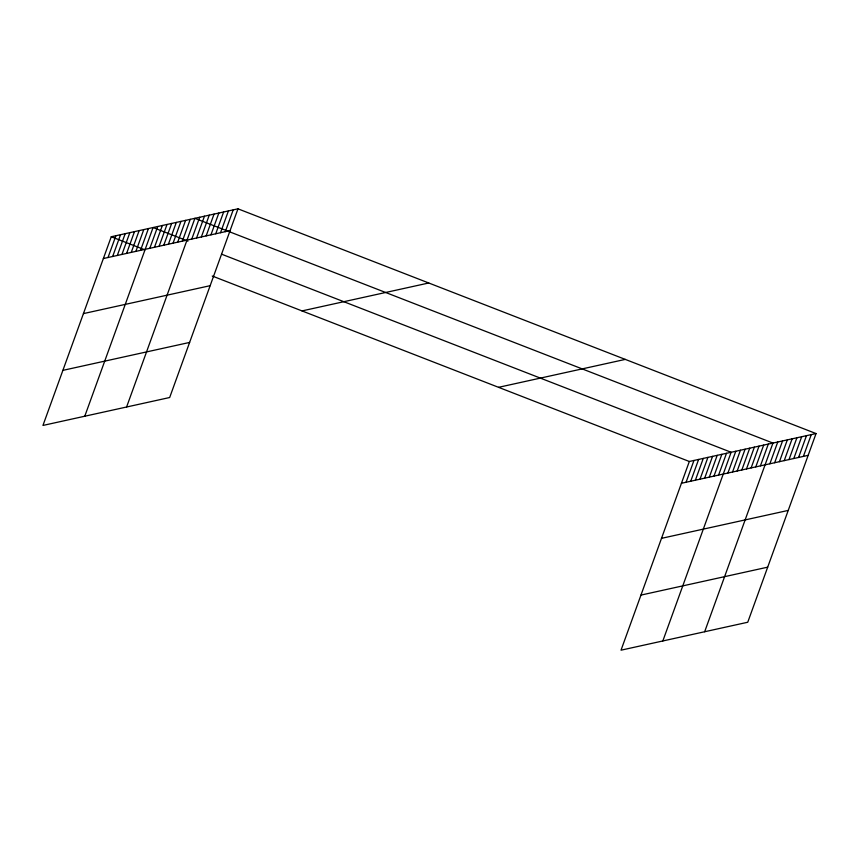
<?xml version="1.0" encoding="UTF-8"?>
<svg xmlns="http://www.w3.org/2000/svg" width="859" height="859" viewBox="0 0 859 859"><rect width="100%" height="100%" fill="white"/><g stroke="black" fill="none" stroke-linecap="round" stroke-linejoin="round"><path stroke-width="1.29" d="M237.975 208.823L111.251 236.751L42.95 425.441L169.674 397.513L237.975 208.823L816.05 433.559L747.749 622.249L621.025 650.177L689.326 461.487L816.05 433.559M108.019 257.517L115.901 235.731M112.658 256.487L120.55 234.711M117.307 255.467L125.189 233.68M121.957 254.436L129.838 232.66M126.606 253.416L134.487 231.64M131.244 252.396L139.137 230.609M135.894 251.365L143.775 229.589M140.543 250.345L148.424 228.558M84.773 416.218L153.074 227.538L187.981 241.111M149.831 248.294L157.723 226.518M154.48 247.274L162.362 225.487M159.13 246.243L167.011 224.467M163.779 245.223L171.66 223.447M168.418 244.203L176.31 222.417M173.067 243.172L180.948 221.397M177.716 242.152L185.598 220.376M182.366 241.132L190.247 219.346M126.595 407.005L194.896 218.326L772.96 443.061L704.659 631.741M191.793 239.049L199.685 217.273M196.582 237.997L204.463 216.21M201.371 236.934L209.252 215.158M206.16 235.881L214.041 214.106M210.949 234.829L218.83 213.053M215.738 233.777L223.619 211.99M220.516 232.714L228.408 210.938M225.305 231.662L233.197 209.886M686.083 482.243L693.965 460.467M690.733 481.223L698.614 459.447M695.382 480.202L703.263 458.416M700.021 479.172L707.913 457.396M704.67 478.152L712.551 456.365M709.319 477.121L717.201 455.345M713.969 476.101L721.85 454.325M718.607 475.081L726.499 453.294M662.837 640.954L731.138 452.274L221.643 254.2M727.906 473.03L735.787 451.254M732.555 472.01L740.437 450.223M737.194 470.979L745.086 449.203M741.843 469.959L749.724 448.173M746.492 468.939L754.374 447.152M751.142 467.908L759.023 446.132M755.78 466.888L763.672 445.102M760.43 465.857L768.311 444.082M769.868 463.785L777.749 441.998M774.657 462.733L782.538 440.946M779.446 461.67L787.327 439.894M784.224 460.617L792.116 438.842M789.013 459.565L796.905 437.779M793.802 458.502L801.683 436.726M798.591 457.45L806.472 435.674M803.38 456.397L811.261 434.622M103.37 258.538L230.094 230.609M83.43 313.61L210.154 285.682M302.014 310.915L428.748 282.987M62.89 370.358L189.614 342.43M498.564 387.323L625.288 359.395M681.434 483.273L808.169 455.345M661.494 538.346L788.229 510.418M640.954 595.094L767.688 567.165M111.251 236.751L144.913 249.84M212.248 276.018L689.326 461.487"/></g></svg>
